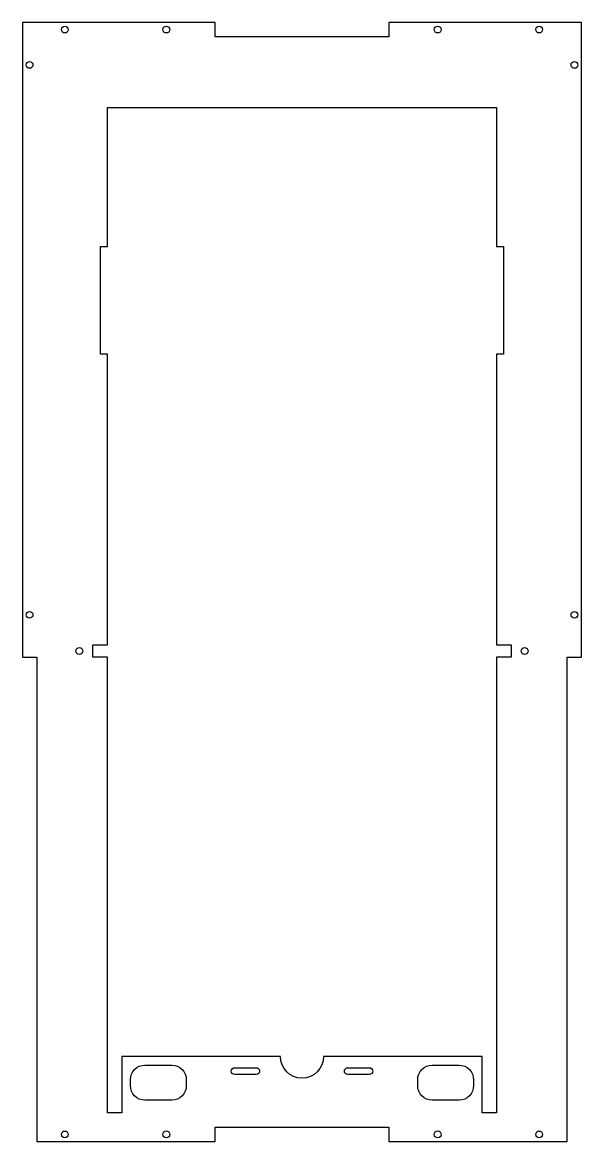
# Model space of a CAD drawing. Header units: millimetres. Extents: x -260 to 0, y -225 to 295.
import ezdxf

# ---------------------------------------------------------------- set-up
doc = ezdxf.new("R2010")
doc.units = ezdxf.units.MM

msp = doc.modelspace()

# ---------------------------------------------------------------- linework, layer by layer
msp.add_lwpolyline([(-253.28, 0), (-253.28, -225), (-170.33, -225), (-170.33, -218.28), (-89.67, -218.28), (-89.67, -225), (-6.72, -225), (-6.72, 0), (0, 0), (0, 295), (-89.67, 295), (-89.67, 288.28), (-170.33, 288.28), (-170.33, 295), (-260, 295), (-260, 0)], close=True)
for points in [[(-120, -185.5, -1), (-140, -185.5), (-213.78, -185.5), (-213.78, -211.56), (-220.5, -211.56), (-220.5, 0), (-227.22, 0), (-227.22, 5.88), (-220.5, 5.88), (-220.5, 140.88), (-223.65, 140.88), (-223.65, 190.88), (-220.5, 190.88), (-220.5, 255.5), (-39.5, 255.5), (-39.5, 190.88), (-36.35, 190.88), (-36.35, 140.88), (-39.5, 140.88), (-39.5, 5.88), (-32.78, 5.88), (-32.78, 0), (-39.5, 0), (-39.5, -211.56), (-46.22, -211.56), (-46.22, -185.5)], [(-183.78, -196.22), (-183.78, -199, -0.414214), (-190.5, -205.72), (-203.06, -205.72, -0.414214), (-209.78, -199), (-209.78, -196.22, -0.414214), (-203.06, -189.5), (-190.5, -189.5, -0.414214)], [(-151.28, -190.65, -1), (-151.28, -193.8), (-161.28, -193.8, -1), (-161.28, -190.65)], [(-108.72, -193.8, -1), (-108.72, -190.65), (-98.72, -190.65, -1), (-98.72, -193.8)], [(-76.22, -199), (-76.22, -196.22, -0.414214), (-69.5, -189.5), (-56.94, -189.5, -0.414214), (-50.22, -196.22), (-50.22, -199, -0.414214), (-56.94, -205.72), (-69.5, -205.72, -0.414214)]]:
    msp.add_lwpolyline(points, format="xyb", close=True)
for centre, radius in [((-240.25, 291.64), 1.57), ((-193.08, 291.64), 1.57), ((-66.92, 291.64), 1.57), ((-19.75, 291.64), 1.57), ((-256.64, 275.25), 1.57), ((-3.36, 275.25), 1.57), ((-256.64, 19.75), 1.57), ((-3.36, 19.75), 1.57), ((-233.5, 2.94), 1.57), ((-26.5, 2.94), 1.57), ((-240.25, -221.64), 1.57), ((-193.08, -221.64), 1.58), ((-66.92, -221.64), 1.58), ((-19.75, -221.64), 1.57)]:
    msp.add_circle(centre, radius)

doc.saveas('drawing.dxf')
